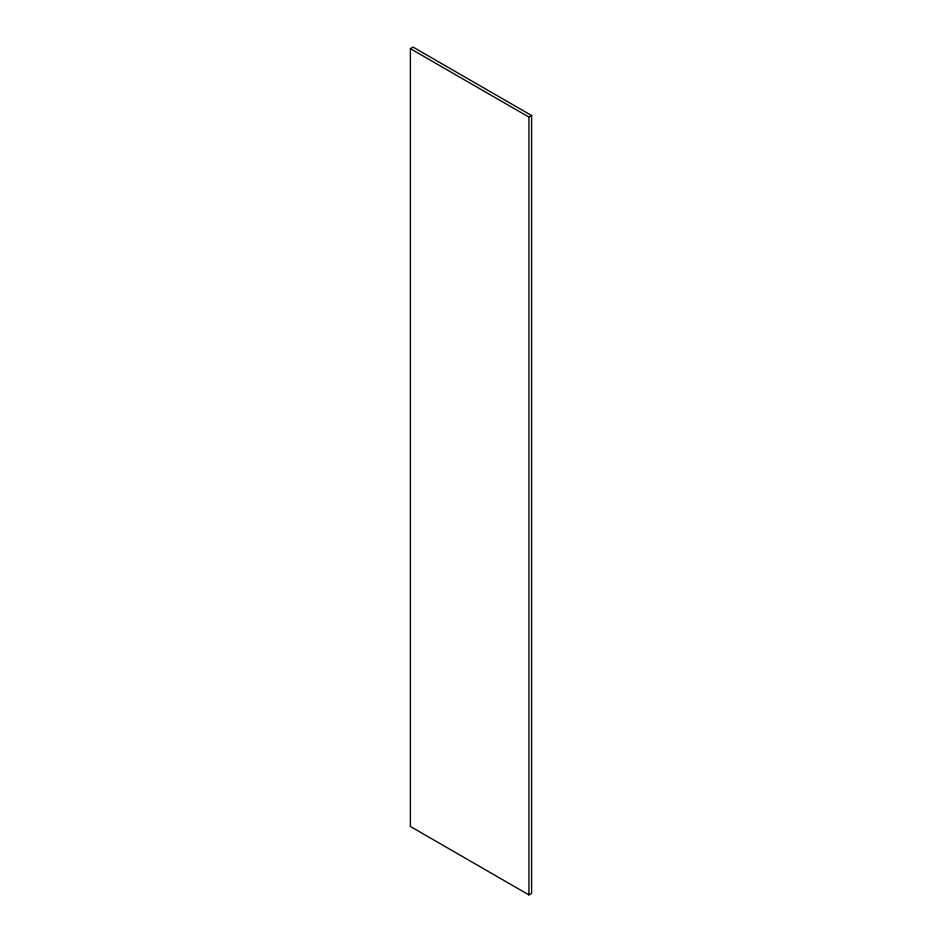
<?xml version="1.0" encoding="UTF-8"?>
<svg xmlns="http://www.w3.org/2000/svg" width="942" height="942" viewBox="0 0 942 942"><rect width="100%" height="100%" fill="white"/><g stroke="black" fill="none" stroke-linecap="round" stroke-linejoin="round"><path stroke-width="1.41" d="M410.382 48.654L413.067 47.1L531.618 115.548L531.618 893.346L528.933 894.9L410.382 826.452L410.382 48.654L528.933 117.102L531.618 115.548M528.933 117.102L528.933 894.9"/></g></svg>
